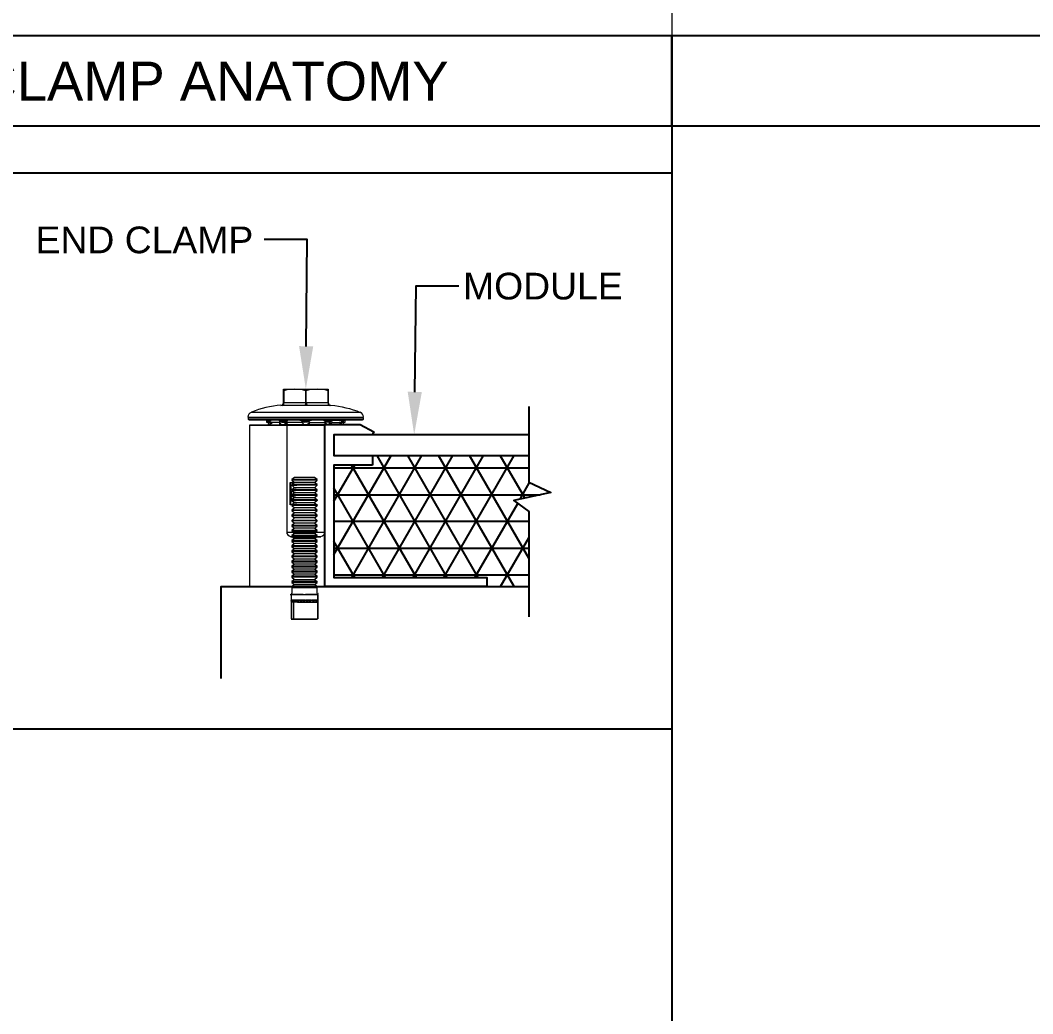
# Model space of a CAD drawing. Header units: inches. Extents: x 347 to 7477, y 1065 to 7514.
# Drawn here: x 2417 to 2729.4, y 5138.9 to 5445.5 of the extents above; entities that cross this region are included whole.
import ezdxf

# ---------------------------------------------------------------- set-up
doc = ezdxf.new("R2010")
doc.units = ezdxf.units.IN
doc.header["$MEASUREMENT"] = 0
for name, color, linetype in [('PDF6_PDF4_Geometry', 7, 'Continuous'), ('PDF6_PDF4_Solid Fills', 7, 'Continuous'), ('PDF6_Text', 7, 'Continuous')]:
    doc.layers.add(name, color=color, linetype=linetype)
doc.styles.add('PDF Arial', font='arial.ttf')

msp = doc.modelspace()

# ---------------------------------------------------------------- linework, layer by layer
at = {"layer": 'PDF6_PDF4_Geometry', "lineweight": 0}
for points in [[(2618.03, 5877.4), (2618.03, 5212.87)], [(2498.24, 5327.49), (2498.24, 5331.12), (2498.24, 5331.39), (2498.24, 5331.57), (2498.24, 5331.67), (2501.78, 5331.67), (2508.59, 5331.67), (2512.04, 5331.67), (2512.04, 5331.57), (2512.04, 5331.39), (2512.04, 5331.12), (2512.04, 5327.49), (2512.04, 5327.12), (2512.13, 5326.85), (2512.22, 5326.67), (2512.4, 5326.58)], [(2498.33, 5331.12), (2498.33, 5331.12)], [(2505.14, 5331.12), (2505.14, 5331.12)], [(2512.04, 5331.12), (2512.04, 5331.12)], [(2512.13, 5327.58), (2512.04, 5327.58), (2512.13, 5327.22), (2512.22, 5326.94), (2512.5, 5326.67), (2512.86, 5326.58), (2512.77, 5326.58), (2512.31, 5326.58), (2509.04, 5326.58), (2505.68, 5326.58), (2504.68, 5326.58), (2501.23, 5326.58), (2497.96, 5326.58), (2497.6, 5326.58), (2497.42, 5326.58), (2497.78, 5326.67), (2498.06, 5326.94), (2498.24, 5327.22), (2498.24, 5327.58)], [(2497.96, 5326.58), (2498.15, 5326.67), (2498.24, 5326.85), (2498.33, 5327.12), (2498.33, 5327.49)], [(2504.68, 5326.58), (2504.87, 5326.67), (2505.05, 5326.85), (2505.14, 5327.12), (2505.14, 5327.49)], [(2505.23, 5327.58), (2505.23, 5327.58)], [(2505.23, 5327.49), (2505.32, 5327.12), (2505.41, 5326.85), (2505.59, 5326.67), (2505.68, 5326.58)], [(2522.58, 5322.13), (2487.7, 5322.13)], [(2493.42, 5321.4), (2493.15, 5321.4), (2493.15, 5322.13), (2493.33, 5322.13), (2493.42, 5322.04), (2493.51, 5321.77), (2493.88, 5321.95), (2494.06, 5321.95), (2493.6, 5321.49)], [(2510.59, 5322.13), (2506.86, 5322.13), (2506.77, 5322.13), (2506.5, 5322.13), (2505.77, 5322.13), (2504.41, 5322.13), (2503.78, 5322.13), (2503.5, 5322.13), (2503.32, 5322.13), (2499.6, 5322.13), (2499.24, 5322.13), (2498.24, 5322.13), (2496.78, 5322.13), (2494.42, 5322.13), (2494.06, 5322.13), (2493.33, 5322.13), (2493.24, 5322.13)], [(2493.24, 5322.13), (2493.24, 5322.13)], [(2497.24, 5321.77), (2497.42, 5321.58), (2497.69, 5321.49), (2498.51, 5321.49), (2498.87, 5321.68), (2498.96, 5321.77), (2498.78, 5321.58), (2498.51, 5321.49), (2497.69, 5321.49), (2497.42, 5321.58), (2497.24, 5321.77), (2497.06, 5322.04), (2496.78, 5322.13), (2494.42, 5322.13), (2494.24, 5322.04), (2494.06, 5321.77), (2494.06, 5321.58), (2493.97, 5321.49), (2493.6, 5321.49), (2493.51, 5321.58), (2493.51, 5321.77), (2493.42, 5322.04), (2493.33, 5322.13)], [(2493.33, 5322.13), (2493.33, 5322.13)], [(2493.51, 5321.77), (2493.6, 5321.58), (2493.6, 5321.49), (2493.97, 5321.49), (2494.06, 5321.49), (2494.06, 5321.77), (2494.24, 5322.04), (2494.42, 5322.13)], [(2494.42, 5322.13), (2494.42, 5322.13)], [(2496.78, 5322.13), (2497.06, 5322.04), (2497.24, 5321.77), (2497.51, 5321.95), (2497.87, 5321.95), (2498.06, 5322.13), (2498.33, 5322.22)], [(2496.78, 5322.13), (2496.78, 5322.13)], [(2510.95, 5322.13), (2512.04, 5322.13), (2513.49, 5322.13), (2513.22, 5322.04), (2513.04, 5321.77), (2512.77, 5321.58), (2512.5, 5321.49), (2511.77, 5321.49), (2511.41, 5321.58), (2511.22, 5321.77), (2511.04, 5322.04), (2510.59, 5322.13), (2506.86, 5322.13), (2506.5, 5322.04), (2506.14, 5321.77), (2505.96, 5321.58), (2505.59, 5321.49), (2504.59, 5321.49), (2504.23, 5321.58), (2504.05, 5321.77), (2503.78, 5322.04), (2503.32, 5322.13), (2499.6, 5322.13), (2499.05, 5321.95), (2499.05, 5321.4), (2499.33, 5321.4), (2498.6, 5320.77), (2499.42, 5321.4), (2499.51, 5321.4), (2499.42, 5321.31)], [(2499.33, 5322.22), (2499.14, 5322.13), (2498.96, 5321.95)], [(2498.96, 5321.77), (2499.24, 5322.04), (2499.6, 5322.13)], [(2512.5, 5321.49), (2511.68, 5321.49), (2511.41, 5321.68), (2511.22, 5321.77), (2511.04, 5322.04), (2510.59, 5322.13), (2510.95, 5322.13), (2510.95, 5287.44), (2499.33, 5287.44), (2499.33, 5322.13)], [(2499.6, 5322.13), (2499.6, 5322.13)], [(2503.32, 5322.13), (2503.78, 5322.04), (2504.14, 5321.77), (2504.14, 5321.95), (2504.41, 5321.95), (2505.77, 5321.95)], [(2503.32, 5322.13), (2503.32, 5322.13)], [(2504.14, 5321.77), (2504.32, 5321.58), (2504.59, 5321.49), (2504.41, 5321.95), (2504.5, 5322.13), (2504.5, 5322.22)], [(2506.14, 5321.77), (2505.96, 5321.58), (2505.59, 5321.49), (2505.77, 5321.95), (2506.14, 5321.95), (2506.14, 5321.77), (2506.41, 5322.04), (2506.86, 5322.13)], [(2505.87, 5321.95), (2505.87, 5322.13), (2505.77, 5322.22)], [(2506.86, 5322.13), (2506.86, 5322.13)], [(2510.59, 5322.13), (2510.59, 5322.13)], [(2511.31, 5321.95), (2511.13, 5322.13), (2510.95, 5322.22)], [(2512.5, 5321.95), (2512.31, 5322.13), (2512.04, 5322.22)], [(2512.95, 5321.77), (2512.77, 5321.58), (2512.5, 5321.49), (2512.4, 5321.95), (2512.68, 5321.95), (2512.95, 5321.77), (2513.22, 5322.04), (2513.49, 5322.13)], [(2513.49, 5322.13), (2513.49, 5322.13)], [(2515.76, 5322.13), (2516.04, 5322.04), (2516.13, 5321.77), (2516.31, 5321.49), (2516.67, 5321.49), (2516.67, 5321.58), (2516.76, 5321.77)], [(2515.76, 5322.13), (2515.76, 5322.13)], [(2516.13, 5321.95), (2516.31, 5321.95), (2516.4, 5321.95), (2516.76, 5321.77), (2516.85, 5322.04), (2516.95, 5322.13)], [(2516.95, 5322.13), (2516.95, 5322.13)], [(2517.13, 5322.13), (2517.13, 5322.13)], [(2487.79, 5320.49), (2487.79, 5270.73), (2509.59, 5270.73), (2511.04, 5270.73), (2511.04, 5320.49)], [(2489.06, 5320.49), (2489.06, 5320.49)], [(2493.42, 5321.4), (2493.42, 5321.4)], [(2493.51, 5321.77), (2493.51, 5321.77)], [(2494.06, 5320.77), (2494.79, 5321.4), (2494.06, 5320.77), (2493.97, 5320.77), (2493.6, 5320.77), (2493.6, 5320.86)], [(2493.7, 5321.49), (2493.7, 5321.49)], [(2493.97, 5321.49), (2493.97, 5321.49)], [(2494.06, 5320.77), (2494.06, 5320.77)], [(2494.15, 5321.77), (2494.15, 5321.77)], [(2494.79, 5321.4), (2494.79, 5321.4)], [(2496.78, 5320.49), (2497.06, 5320.49)], [(2497.24, 5321.77), (2497.24, 5321.77)], [(2497.51, 5320.86), (2497.69, 5320.77), (2498.51, 5320.77)], [(2497.69, 5321.49), (2497.87, 5321.95), (2498.96, 5321.95), (2499.05, 5321.95)], [(2497.69, 5321.49), (2497.69, 5321.49)], [(2498.51, 5321.49), (2498.51, 5321.49)], [(2499.05, 5321.77), (2499.05, 5321.77)], [(2499.33, 5321.4), (2499.33, 5321.4)], [(2504.14, 5321.77), (2504.14, 5321.77)], [(2505.59, 5321.49), (2504.59, 5321.49)], [(2504.59, 5321.49), (2504.59, 5321.49)], [(2505.59, 5321.49), (2505.59, 5321.49)], [(2505.96, 5320.86), (2505.77, 5320.77), (2505.59, 5320.77)], [(2506.14, 5321.77), (2506.14, 5321.77)], [(2506.32, 5321.4), (2506.32, 5321.4)], [(2510.86, 5321.4), (2510.86, 5321.4)], [(2511.13, 5321.95), (2511.22, 5321.95), (2512.4, 5321.95)], [(2511.22, 5321.77), (2511.22, 5321.77)], [(2511.68, 5321.49), (2511.68, 5321.49)], [(2512.5, 5321.49), (2512.5, 5321.49)], [(2512.68, 5320.77), (2512.68, 5320.77)], [(2512.95, 5321.77), (2512.95, 5321.77)], [(2515.49, 5321.4), (2515.4, 5321.4)], [(2515.58, 5321.4), (2515.58, 5321.4)], [(2515.67, 5321.31), (2515.67, 5321.4)], [(2516.13, 5321.77), (2516.13, 5321.77)], [(2516.31, 5321.49), (2516.31, 5321.49)], [(2516.31, 5320.86), (2516.31, 5320.77), (2516.67, 5320.77), (2516.67, 5320.86)], [(2516.58, 5321.49), (2516.58, 5321.49)], [(2516.76, 5320.86), (2516.67, 5320.77)], [(2516.67, 5320.77), (2516.67, 5320.77)], [(2516.76, 5321.77), (2516.76, 5321.77)], [(2516.76, 5320.86), (2516.76, 5320.86)], [(2516.85, 5321.4), (2516.85, 5321.4)], [(2516.85, 5321.4), (2516.85, 5321.4)], [(2508.68, 5303.51), (2508.68, 5303.78), (2507.77, 5304.42), (2507.59, 5304.42), (2501.69, 5304.42), (2500.78, 5303.78)], [(2508.68, 5303.78), (2508.41, 5303.78), (2503.32, 5303.78), (2500.78, 5303.78), (2500.78, 5303.51), (2501.69, 5302.88)], [(2507.77, 5301.24), (2508.68, 5301.97), (2508.68, 5302.24), (2507.77, 5302.88), (2508.68, 5303.51), (2508.41, 5303.51), (2503.32, 5303.51), (2500.78, 5303.51)], [(2507.77, 5302.88), (2507.59, 5302.88), (2501.69, 5302.88), (2500.78, 5302.24), (2500.78, 5301.97), (2501.69, 5301.24), (2500.78, 5300.61), (2500.78, 5300.33), (2501.69, 5299.7), (2500.78, 5299.06), (2500.78, 5298.79), (2501.69, 5298.24), (2500.78, 5297.52), (2500.78, 5297.25), (2501.69, 5296.61), (2500.78, 5295.97), (2500.33, 5295.97), (2500.33, 5302.79), (2501.6, 5302.79)], [(2500.33, 5302.88), (2500.33, 5302.88)], [(2500.33, 5302.88), (2500.33, 5302.88)], [(2500.33, 5302.42), (2500.42, 5301.97), (2500.33, 5302.42)], [(2500.42, 5302.79), (2500.42, 5302.88)], [(2508.68, 5302.24), (2508.41, 5302.24), (2500.78, 5302.24), (2502.41, 5302.24)], [(2508.68, 5301.97), (2508.41, 5301.97), (2500.78, 5301.97), (2502.32, 5301.97)], [(2508.68, 5300.61), (2508.41, 5300.61), (2500.78, 5300.61), (2501.96, 5300.61)], [(2508.68, 5300.33), (2508.41, 5300.33), (2500.78, 5300.33), (2501.96, 5300.33)], [(2507.77, 5299.7), (2508.68, 5300.33), (2508.68, 5300.61), (2507.77, 5301.24), (2507.59, 5301.24), (2501.69, 5301.24), (2502.14, 5301.24)], [(2500.51, 5297.7), (2500.6, 5297.97), (2500.51, 5297.7)], [(2500.6, 5298.24), (2500.6, 5298.7)], [(2508.68, 5299.06), (2508.41, 5299.06), (2500.78, 5299.06), (2501.87, 5299.06)], [(2508.68, 5298.79), (2508.41, 5298.79), (2500.78, 5298.79), (2501.96, 5298.79)], [(2501.96, 5298.24), (2501.69, 5298.24), (2507.59, 5298.24), (2507.77, 5298.24), (2508.68, 5297.52), (2508.68, 5297.25), (2507.77, 5296.61), (2508.68, 5295.97), (2508.41, 5295.97), (2503.32, 5295.97), (2500.78, 5295.97), (2500.78, 5295.7), (2501.69, 5295.07), (2500.78, 5294.34)], [(2508.68, 5297.52), (2508.41, 5297.52), (2500.78, 5297.52), (2502.14, 5297.52)], [(2508.68, 5297.25), (2508.41, 5297.25), (2500.78, 5297.25), (2502.14, 5297.25)], [(2507.77, 5298.24), (2508.68, 5298.79), (2508.68, 5299.06), (2507.77, 5299.7), (2507.59, 5299.7), (2501.69, 5299.7), (2501.87, 5299.7)], [(2500.33, 5296.16), (2500.42, 5296.52)], [(2500.33, 5295.97), (2500.33, 5295.97)], [(2500.33, 5295.97), (2500.33, 5295.97)], [(2500.42, 5296.16), (2500.42, 5295.97), (2500.42, 5296.06)], [(2500.42, 5295.97), (2500.42, 5295.97)], [(2507.77, 5295.07), (2508.68, 5295.7), (2508.41, 5295.7), (2503.32, 5295.7), (2500.78, 5295.7)], [(2508.68, 5294.34), (2508.41, 5294.34), (2503.32, 5294.34), (2500.78, 5294.34), (2500.78, 5294.16), (2501.69, 5293.43), (2500.78, 5292.79)], [(2507.77, 5293.43), (2508.68, 5294.16), (2508.41, 5294.16), (2503.32, 5294.16), (2500.78, 5294.16)], [(2507.77, 5296.61), (2507.59, 5296.61), (2501.69, 5296.61), (2502.41, 5296.61)], [(2508.68, 5294.16), (2508.68, 5294.34), (2507.77, 5295.07), (2507.59, 5295.07), (2501.69, 5295.07)], [(2508.68, 5295.97), (2508.68, 5295.7)], [(2508.68, 5292.79), (2508.41, 5292.79), (2503.32, 5292.79), (2500.78, 5292.79), (2500.78, 5292.52), (2501.69, 5291.89), (2500.78, 5291.16)], [(2507.77, 5291.89), (2508.68, 5292.52), (2508.41, 5292.52), (2503.32, 5292.52), (2500.78, 5292.52)], [(2508.68, 5291.16), (2508.41, 5291.16), (2503.32, 5291.16), (2500.78, 5291.16), (2500.78, 5290.98), (2501.69, 5290.25), (2500.78, 5289.62)], [(2507.77, 5290.25), (2508.68, 5290.98), (2508.41, 5290.98), (2503.32, 5290.98), (2500.78, 5290.98)], [(2508.68, 5292.52), (2508.68, 5292.79), (2507.77, 5293.43), (2507.59, 5293.43), (2501.69, 5293.43)], [(2508.68, 5290.98), (2508.68, 5291.16), (2507.77, 5291.89), (2507.59, 5291.89), (2501.69, 5291.89)], [(2508.68, 5289.62), (2508.41, 5289.62), (2503.32, 5289.62), (2500.78, 5289.62), (2500.78, 5289.34), (2501.69, 5288.71), (2500.78, 5288.07)], [(2507.77, 5288.71), (2508.68, 5289.34), (2508.41, 5289.34), (2503.32, 5289.34), (2500.78, 5289.34)], [(2508.68, 5288.07), (2508.41, 5288.07), (2503.32, 5288.07), (2500.78, 5288.07), (2500.78, 5287.8), (2501.69, 5287.07), (2500.78, 5286.44)], [(2507.77, 5287.07), (2508.68, 5287.8), (2508.41, 5287.8), (2503.32, 5287.8), (2500.78, 5287.8)], [(2508.68, 5289.34), (2508.68, 5289.62), (2507.77, 5290.25), (2507.59, 5290.25), (2501.69, 5290.25)], [(2508.68, 5287.8), (2508.68, 5288.07), (2507.77, 5288.71), (2507.59, 5288.71), (2501.69, 5288.71)], [(2509.77, 5286.07), (2500.51, 5286.07), (2509.77, 5286.07)], [(2508.68, 5286.44), (2508.41, 5286.44), (2503.32, 5286.44), (2500.78, 5286.44), (2500.78, 5286.17), (2501.69, 5285.53), (2500.78, 5284.89)], [(2507.77, 5285.53), (2508.68, 5286.17), (2508.41, 5286.17), (2503.32, 5286.17), (2500.78, 5286.17)], [(2508.68, 5284.89), (2508.41, 5284.89), (2503.32, 5284.89), (2500.78, 5284.89), (2500.78, 5284.62), (2501.69, 5283.99), (2500.78, 5283.26)], [(2507.77, 5283.99), (2508.68, 5284.62), (2508.41, 5284.62), (2503.32, 5284.62), (2500.78, 5284.62)], [(2508.68, 5286.17), (2508.68, 5286.44), (2507.77, 5287.07), (2507.59, 5287.07), (2501.69, 5287.07)], [(2508.68, 5284.62), (2508.68, 5284.89), (2507.77, 5285.53), (2507.59, 5285.53), (2501.69, 5285.53)], [(2508.68, 5283.26), (2508.41, 5283.26), (2503.32, 5283.26), (2500.78, 5283.26), (2500.78, 5282.99), (2501.69, 5282.35), (2500.78, 5281.71)], [(2507.77, 5282.35), (2508.68, 5282.99), (2508.41, 5282.99), (2503.32, 5282.99), (2500.78, 5282.99)], [(2508.68, 5281.71), (2508.41, 5281.71), (2503.32, 5281.71), (2500.78, 5281.71), (2500.78, 5281.44), (2501.69, 5280.81), (2500.78, 5280.08)], [(2508.68, 5282.99), (2508.68, 5283.26), (2507.77, 5283.99), (2507.59, 5283.99), (2501.69, 5283.99)], [(2508.68, 5281.44), (2508.68, 5281.71), (2507.77, 5282.35), (2507.59, 5282.35), (2501.69, 5282.35)], [(2507.77, 5280.81), (2508.68, 5281.44), (2508.41, 5281.44), (2503.32, 5281.44), (2500.78, 5281.44)], [(2508.68, 5280.08), (2508.41, 5280.08), (2503.32, 5280.08), (2500.78, 5280.08), (2500.78, 5279.9), (2501.69, 5279.17), (2500.78, 5278.54)], [(2507.77, 5279.17), (2508.68, 5279.9), (2508.41, 5279.9), (2503.32, 5279.9), (2500.78, 5279.9)], [(2508.68, 5278.54), (2508.41, 5278.54), (2503.32, 5278.54), (2500.78, 5278.54), (2500.78, 5278.26), (2501.69, 5277.63), (2500.78, 5276.99)], [(2508.68, 5279.9), (2508.68, 5280.08), (2507.77, 5280.81), (2507.59, 5280.81), (2501.69, 5280.81)], [(2508.68, 5278.26), (2508.68, 5278.54), (2507.77, 5279.17), (2507.59, 5279.17), (2501.69, 5279.17)], [(2507.77, 5277.63), (2508.68, 5278.26), (2508.41, 5278.26), (2503.32, 5278.26), (2500.78, 5278.26)], [(2508.68, 5276.99), (2508.41, 5276.99), (2503.32, 5276.99), (2500.78, 5276.99), (2500.78, 5276.72), (2501.69, 5276.08), (2500.78, 5275.45)], [(2507.77, 5276.08), (2508.68, 5276.72), (2508.41, 5276.72), (2503.32, 5276.72), (2500.78, 5276.72)], [(2508.68, 5275.45), (2508.41, 5275.45), (2503.32, 5275.45), (2500.78, 5275.45), (2500.78, 5275.18), (2501.69, 5274.54), (2500.78, 5273.9)], [(2508.68, 5276.72), (2508.68, 5276.99), (2507.77, 5277.63), (2507.59, 5277.63), (2501.69, 5277.63)], [(2508.68, 5275.18), (2508.68, 5275.45), (2507.77, 5276.08), (2507.59, 5276.08), (2501.69, 5276.08)], [(2507.77, 5274.54), (2508.68, 5275.18), (2508.41, 5275.18), (2503.32, 5275.18), (2500.78, 5275.18)], [(2508.68, 5273.9), (2508.41, 5273.9), (2503.32, 5273.9), (2500.78, 5273.9), (2500.78, 5273.63), (2501.69, 5272.91), (2500.78, 5272.27)], [(2501.69, 5272.91), (2507.59, 5272.91), (2507.77, 5272.91), (2508.68, 5273.63), (2508.41, 5273.63), (2503.32, 5273.63), (2500.78, 5273.63)], [(2508.68, 5273.63), (2508.68, 5273.9), (2507.77, 5274.54), (2507.59, 5274.54), (2501.69, 5274.54)], [(2507.77, 5272.91), (2508.68, 5272.27)], [(2508.68, 5272), (2508.41, 5272), (2503.32, 5272), (2500.78, 5272)], [(2507.77, 5271.36), (2507.59, 5271.36), (2501.69, 5271.36)], [(2500.33, 5268.27), (2500.69, 5268.27), (2501.05, 5268.27), (2501.69, 5268.27), (2502.41, 5268.27), (2503.41, 5268.27), (2505.5, 5268.27)], [(2504.32, 5268.27), (2503.32, 5268.27), (2502.6, 5268.27), (2501.78, 5268.27), (2501.14, 5268.27), (2500.78, 5268.27), (2500.6, 5268.27), (2500.78, 5268.27), (2501.14, 5268.27), (2501.78, 5268.27), (2502.6, 5268.27), (2503.32, 5268.27)], [(2500.6, 5268.18), (2500.6, 5266.46), (2500.6, 5266.28), (2500.6, 5260.74)], [(2500.6, 5268.18), (2500.6, 5268.18)], [(2502.14, 5266.55), (2503.05, 5266.55), (2502.6, 5265.91), (2501.6, 5265.91), (2500.69, 5265.91), (2500.6, 5266.28), (2500.6, 5266.46)], [(2500.6, 5266.55), (2500.69, 5266.55), (2500.6, 5266.55)], [(2500.6, 5266.46), (2500.6, 5266.46)], [(2500.6, 5266.46), (2500.6, 5266.46)], [(2500.6, 5265.91), (2500.6, 5265.91)], [(2500.6, 5265.91), (2500.6, 5265.91)], [(2500.6, 5265.91), (2500.6, 5265.91)], [(2500.6, 5265.91), (2500.6, 5265.82)], [(2500.6, 5265.91), (2500.6, 5265.91)], [(2501.32, 5260.64), (2501.32, 5265.91), (2501.32, 5260.64)], [(2501.51, 5268.27), (2504.68, 5268.27), (2506.14, 5268.27), (2506.86, 5268.27), (2507.68, 5268.27), (2508.23, 5268.27), (2508.68, 5268.27), (2508.86, 5268.27), (2508.68, 5268.27), (2508.23, 5268.27), (2507.68, 5268.27), (2506.86, 5268.27), (2506.14, 5268.27), (2505.05, 5268.27)], [(2501.69, 5266), (2501.69, 5266)], [(2502.14, 5266.46), (2502.14, 5266.46)], [(2503.14, 5266.55), (2503.6, 5265.91), (2504.05, 5266.55), (2503.05, 5266.55), (2504.05, 5266.55), (2503.6, 5265.91)], [(2504.05, 5266.55), (2504.14, 5266.55), (2504.5, 5265.91), (2504.96, 5266.55), (2504.14, 5266.55), (2504.96, 5266.55), (2504.5, 5265.91)], [(2504.14, 5266.46), (2504.14, 5266.46)], [(2504.96, 5266.55), (2505.14, 5266.55), (2505.5, 5265.91), (2505.96, 5266.55), (2505.14, 5266.55), (2505.96, 5266.55), (2505.5, 5265.91)], [(2505.05, 5266.46), (2505.05, 5266.46)], [(2505.96, 5266.55), (2506.05, 5266.55), (2506.41, 5265.91), (2506.86, 5266.55), (2506.05, 5266.55), (2506.86, 5266.55), (2506.41, 5265.91)], [(2506.05, 5266.46), (2506.05, 5266.46)], [(2506.86, 5266.55), (2507.05, 5266.55), (2507.41, 5265.91), (2507.86, 5266.55), (2507.05, 5266.55), (2507.86, 5266.55), (2507.41, 5265.91)], [(2507.05, 5266.46), (2507.05, 5266.46)], [(2508.14, 5266.37), (2508.05, 5266.55), (2508.68, 5266.55), (2508.05, 5266.55), (2507.86, 5266.55)], [(2507.95, 5266.46), (2507.95, 5266.46)], [(2508.32, 5268.73), (2508.32, 5268.73)], [(2508.32, 5268.73), (2508.32, 5268.73)], [(2508.41, 5265.91), (2508.41, 5265.91)], [(2508.68, 5266.55), (2508.68, 5266.55)], [(2508.86, 5265.91), (2508.77, 5265.91), (2508.77, 5266.55), (2508.68, 5266.55)], [(2508.77, 5268.27), (2508.86, 5268.27), (2508.77, 5268.27)], [(2508.77, 5268.18), (2508.77, 5268.18)], [(2508.77, 5266.64), (2508.77, 5266.64)], [(2508.77, 5266.64), (2508.77, 5266.64)], [(2508.77, 5266.55), (2508.77, 5266.55)], [(2508.77, 5266.55), (2508.77, 5266.55)], [(2508.77, 5266.55), (2508.77, 5266.55)], [(2508.77, 5266.46), (2508.77, 5266.46)], [(2508.86, 5268.27), (2508.86, 5268.27)], [(2508.86, 5266.46), (2508.86, 5268.18), (2508.86, 5266.46)], [(2508.86, 5266), (2508.95, 5266), (2508.86, 5266), (2508.86, 5266.18)], [(2508.86, 5265.91), (2508.86, 5265.91)], [(2500.6, 5265.82), (2500.6, 5265.82)], [(2500.6, 5260.74), (2500.6, 5260.74)], [(2502.05, 5260.64), (2500.6, 5260.64), (2502.05, 5260.64)], [(2501.32, 5260.74), (2501.32, 5260.74)], [(2508.77, 5260.64), (2501.32, 5260.64), (2508.77, 5260.64)], [(2501.42, 5260.74), (2501.51, 5260.74)], [(2508.77, 5260.74), (2508.77, 5260.74)]]:
    msp.add_lwpolyline(points, dxfattribs=at)
at = {"layer": 'PDF6_PDF4_Geometry', "lineweight": 25}
for points in [[(2618.03, 5440.83), (2618.03, 5412.77), (2203.62, 5412.77), (2203.62, 5440.83)], [(3567.99, 5440.83), (3567.99, 5412.77), (2618.03, 5412.77), (2618.03, 5440.83)], [(3567.99, 5440.83), (3567.99, 5412.77), (2618.03, 5412.77), (2618.03, 5440.83)], [(2525.75, 5308.23), (2513.77, 5308.23), (2513.77, 5273.54), (2560.99, 5273.54), (2560.99, 5270.73), (2511.04, 5270.73), (2511.04, 5320.77), (2521.94, 5320.77), (2526.12, 5318.5), (2525.57, 5317.59), (2513.77, 5317.59), (2513.77, 5311.14), (2525.75, 5311.14)]]:
    msp.add_lwpolyline(points, close=True, dxfattribs=at)
for points in [[(2618.03, 5412.77), (2618.03, 4866.49), (2618.03, 4837.34)], [(2203.71, 5398.42), (2617.94, 5398.42)], [(2505.23, 5344.83), (2505.5, 5377.8), (2492.24, 5377.8)], [(2538.74, 5330.76), (2539.2, 5363.54), (2552.36, 5363.54)], [(2573.89, 5326.31), (2573.89, 5302.97), (2580.7, 5299.79), (2569.26, 5297.25), (2573.89, 5293.88), (2573.89, 5261.37)], [(2573.89, 5317.59), (2513.77, 5317.59), (2513.77, 5311.14), (2573.89, 5311.14)], [(2479.07, 5242.3), (2479.07, 5270.73), (2573.89, 5270.73)], [(2617.94, 5226.68), (2203.71, 5226.68)]]:
    msp.add_lwpolyline(points, dxfattribs=at)
at = {"layer": 'PDF6_PDF4_Geometry', "lineweight": 0}
for points in [[(2501.78, 5331.67), (2500.05, 5331.57), (2499.24, 5331.39), (2498.33, 5331.12), (2498.33, 5327.49), (2501.78, 5327.58), (2505.14, 5327.49), (2505.14, 5331.12), (2504.14, 5331.39), (2503.32, 5331.57)], [(2508.59, 5331.67), (2506.96, 5331.57), (2506.14, 5331.39), (2505.14, 5331.12), (2505.14, 5327.49), (2508.59, 5327.58), (2512.04, 5327.49), (2512.04, 5331.12), (2511.13, 5331.39), (2510.22, 5331.57)], [(2487.34, 5322.95), (2487.34, 5322.49), (2522.94, 5322.49), (2522.94, 5322.95)], [(2505.14, 5322.4), (2497.06, 5322.4), (2497.06, 5320.77), (2505.14, 5320.77), (2512.4, 5320.77), (2512.4, 5322.4)], [(2509.59, 5320.49), (2487.79, 5320.49), (2509.59, 5320.49), (2511.04, 5320.49)], [(2500.33, 5302.42), (2500.33, 5302.69), (2500.33, 5302.42), (2500.42, 5302.24), (2500.51, 5301.79), (2500.51, 5301.24), (2500.6, 5300.79), (2500.51, 5301.24), (2500.51, 5301.79), (2500.42, 5302.24)], [(2500.42, 5302.88), (2500.42, 5302.79)], [(2500.51, 5297.15), (2500.51, 5297.7), (2500.51, 5297.15), (2500.42, 5296.7), (2500.42, 5296.34), (2500.33, 5296.06), (2500.42, 5296.34), (2500.42, 5296.7)], [(2508.41, 5270.91), (2507.77, 5271.36), (2508.68, 5272), (2508.68, 5272.27), (2508.41, 5272.27), (2503.32, 5272.27), (2500.78, 5272.27), (2500.78, 5272), (2501.69, 5271.36), (2501.05, 5270.91), (2508.23, 5270.91)], [(2500.69, 5266), (2500.78, 5266.28), (2500.96, 5266.64), (2500.78, 5266.28)], [(2500.69, 5266.55), (2502.05, 5266.55), (2501.96, 5266.37), (2502.05, 5266.55)], [(2501.6, 5266), (2501.69, 5266)], [(2508.86, 5266.46), (2508.86, 5266.09), (2508.86, 5260.74), (2508.86, 5266.09)]]:
    msp.add_lwpolyline(points, close=True, dxfattribs=at)
for points in [[(2512.87, 5326.71, -0.073355), (2521.94, 5324.49), (2488.34, 5324.49)], [(2497.47, 5326.58, 0.383761), (2498.33, 5327.58), (2498.42, 5327.58)], [(2494.15, 5321.95), (2494.06, 5321.95, -0.07909), (2494.29, 5322.15)], [(2517.13, 5322.13), (2516.95, 5322.13), (2516.31, 5322.13), (2515.76, 5322.13), (2513.49, 5322.13), (2515.86, 5322.13), (2516.04, 5322.04), (2516.13, 5321.77), (2516.31, 5321.58), (2516.31, 5321.49), (2516.67, 5321.49), (2516.76, 5321.58), (2516.76, 5321.77), (2516.85, 5322.04), (2516.95, 5322.13), (2517.13, 5322.13), (2517.13, 5321.4), (2516.85, 5321.4, -0.009564), (2516.69, 5320.93, 0.009371), (2516.8, 5321.42)], [(2497.43, 5320.92, -0.004362), (2497.06, 5321.4), (2494.24, 5321.4), (2494.15, 5321.4), (2494.6, 5321.4), (2494.69, 5321.4), (2493.97, 5320.77), (2494.06, 5320.86, -0.008147), (2494.26, 5321.37)], [(2494.69, 5321.39, -0.198568), (2494.79, 5321.4), (2494.88, 5321.4), (2494.69, 5321.4), (2494.69, 5321.31)], [(2504.4, 5320.91, -0.000551), (2503.87, 5321.4), (2503.78, 5321.4), (2499.14, 5321.4, 0.002996), (2498.69, 5320.86), (2498.51, 5320.77), (2498.6, 5320.77), (2498.78, 5320.77), (2499.51, 5321.4), (2499.6, 5321.4)], [(2499.42, 5321.4), (2499.33, 5321.4, -0.198585), (2499.48, 5321.4)], [(2504.32, 5320.86), (2504.59, 5320.77), (2505.59, 5320.77), (2505.87, 5320.86, 0.000561), (2506.31, 5321.36)], [(2505.77, 5320.77), (2505.96, 5320.95, 0.000542), (2506.45, 5321.38)], [(2505.99, 5320.92, 0.000563), (2506.45, 5321.36, -0.198565), (2506.5, 5321.4), (2506.41, 5321.4), (2506.32, 5321.4), (2506.41, 5321.4), (2511.04, 5321.4), (2511.13, 5321.4), (2510.86, 5321.4), (2511.59, 5320.77)], [(2510.71, 5321.4, -0.198813), (2510.86, 5321.4), (2510.77, 5321.4)], [(2511.1, 5321.43, -0.002875), (2511.55, 5320.9, 0.001677), (2510.87, 5321.38)], [(2511.5, 5320.86), (2511.68, 5320.77), (2512.5, 5320.77), (2512.68, 5320.86, 0.004311), (2513.04, 5321.37)], [(2512.88, 5321.04, -0.002101), (2512.86, 5320.86), (2512.68, 5320.77), (2512.5, 5320.77)], [(2512.81, 5320.9, 0.004388), (2513.22, 5321.4), (2513.13, 5321.4), (2513.22, 5321.4), (2516.04, 5321.4), (2516.13, 5321.4), (2515.58, 5321.4), (2515.49, 5321.4), (2516.31, 5320.77)], [(2515.59, 5321.37, -0.003332), (2516.22, 5320.91, 0.008077), (2516.02, 5321.4)], [(2508.68, 5268.73), (2508.68, 5270.36), (2508.41, 5270.36), (2503.32, 5270.36), (2500.78, 5270.36), (2500.78, 5268.73, -0.17364), (2500.63, 5268.38)], [(2502.05, 5266.55), (2502.14, 5266.55), (2502.6, 5265.91), (2503.05, 5266.55), (2502.14, 5266.55), (2502.6, 5265.91), (2503.6, 5265.91), (2504.5, 5265.91), (2505.5, 5265.91), (2506.41, 5265.91), (2507.41, 5265.91), (2508.32, 5265.91), (2508.41, 5265.91), (2508.77, 5265.91), (2508.77, 5266.55, -0.025558), (2508.82, 5266.27, 0.025557), (2508.77, 5266.63, -0.03904), (2508.41, 5266.13)], [(2508.41, 5266.04, 0.018098), (2508.12, 5266.47, -0.018098), (2508.38, 5266.07, 0.039041), (2508.66, 5266.63)]]:
    msp.add_lwpolyline(points, format="xyb", dxfattribs=at)
at = {"layer": 'PDF6_PDF4_Geometry', "color": 251, "lineweight": 25, "true_color": 0x616366}
for points in [[(2513.77, 5280.63), (2531.48, 5311.14)], [(2519.31, 5273.54), (2540.92, 5311.14)], [(2548.73, 5273.54), (2527.12, 5311.14)], [(2528.75, 5273.54), (2550.46, 5311.14)], [(2558.27, 5273.54), (2536.56, 5311.14)], [(2538.29, 5273.54), (2559.9, 5311.14)], [(2569.44, 5270.73), (2546.1, 5311.14)], [(2547.73, 5273.54), (2569.44, 5311.14)], [(2573.89, 5279.44), (2555.63, 5311.14)], [(2572.71, 5298.06), (2565.08, 5311.14)], [(2513.77, 5297.06), (2520.21, 5308.23)], [(2513.77, 5307.33), (2573.89, 5307.33)], [(2539.29, 5273.54), (2519.22, 5308.23)], [(2529.75, 5273.54), (2513.77, 5301.15)], [(2571.26, 5297.7), (2574.16, 5302.88)], [(2513.77, 5299.06), (2577.43, 5299.06)], [(2557.27, 5273.54), (2570.53, 5296.34)], [(2513.77, 5290.89), (2573.89, 5290.89)], [(2520.21, 5273.54), (2513.77, 5284.62)], [(2565.17, 5270.73), (2573.89, 5285.8)], [(2513.77, 5282.62), (2573.89, 5282.62)], [(2513.77, 5274.36), (2573.89, 5274.36)]]:
    msp.add_lwpolyline(points, dxfattribs=at)
at = {"layer": 'PDF6_PDF4_Geometry', "lineweight": 0}
for points in [[(2500.68, 5299.81, 0.003714), (2500.68, 5300.11, 0.003017), (2500.67, 5300.3, -0.006902)], [(2500.52, 5297.8, 0.006304), (2500.56, 5298.31, -0.006304)], [(2500.6, 5298.79, 0.014263), (2500.58, 5299.81, -0.014263)], [(2500.67, 5298.25, 0.006757), (2500.72, 5298.75, -0.006757)], [(2500.99, 5266.59, 0.025004), (2501.36, 5266.02, -0.025004)], [(2501.63, 5266.06, 0.029015), (2502, 5266.51, -0.029015)]]:
    msp.add_lwpolyline(points, format="xyb", close=True, dxfattribs=at)
for centre, radius, start, end in [((2500.28, 5294.93), 31.92, 95.0977, 111.8793), ((2512.9, 5327.53), 0.954, 181.2799, 265.2594), ((2488.84, 5322.99), 1.59, 111.5002, 179.621), ((2487.66, 5322.54), 0.318, 179.9999, 270.0001), ((2515.72, 5321.27), 0.954, 50.0152, 70.1587), ((2521.35, 5323.08), 1.59, 360, 68.1208), ((2522.62, 5322.54), 0.318, 269.9999, 0.0001), ((2506.73, 5323.54), 13.4, 189.0035, 191.1457), ((2530.16, 5274.95), 58.54, 127.3809, 128.128), ((2751.85, 5050.74), 370.91, 132.995, 133.0885), ((2569.99, 5214.51), 128.07, 123.4683, 123.8742), ((2499.64, 5321.36), 0.863, 126.2987, 142.1413), ((2499.19, 5321.27), 0.136, 114.5642, 135.1176), ((2499.19, 5321.27), 0.136, 90.1377, 114.8018), ((2309.6, 5106.69), 295.03, 46.7579, 46.8723), ((2431.75, 5235.58), 120.89, 45.3784, 45.6488), ((2481.76, 5299.38), 18.93, 2.9056, 4.4609), ((2481.76, 5299.38), 18.93, 2.9056, 4.4609), ((2481.01, 5299.47), 19.59, 1.1211, 1.6973), ((2481.01, 5299.47), 19.59, 1.1211, 1.6973), ((2500.64, 5287.57), 1.41, 180, 262.5238), ((2500.55, 5286.57), 0.318, 262.4587, 269.9991), ((2509.73, 5286.57), 0.318, 269.9295, 277.4751), ((2509.63, 5287.57), 1.41, 277.4762, 0), ((2501.37, 5270.41), 0.59, 125.0133, 179.9946), ((2508.09, 5270.41), 0.59, 0.0054, 54.9867), ((2509.36, 5268.77), 0.59, 180.011, 219.3969), ((2507.09, 5266.5), 1.77, 346.5088, 348.3211)]:
    msp.add_arc(centre, radius, start, end, dxfattribs=at)
at = {"layer": 'PDF6_PDF4_Solid Fills', "transparency": 33554559}
for points in [[(2507.41, 5344.83), (2505.14, 5331.67), (2503.05, 5344.93)], [(2540.92, 5330.76), (2538.56, 5317.59), (2536.56, 5330.85)]]:
    msp.add_solid(points, dxfattribs=at)

# ---------------------------------------------------------------- texts
at = {"layer": 'PDF6_Text', "attachment_point": 7, "style": 'PDF Arial'}
for s, insert, char_height in [('MID-CLAMP AND END-CLAMP ANATOMY', (2224.15, 5420.55), 11.9996), ('END CLAMP', (2421.77, 5373.48), 8.24), ('MODULE', (2553.64, 5359.22), 8.24)]:
    msp.add_mtext(s, dxfattribs=dict(at, insert=insert, char_height=char_height))

doc.saveas('drawing.dxf')
